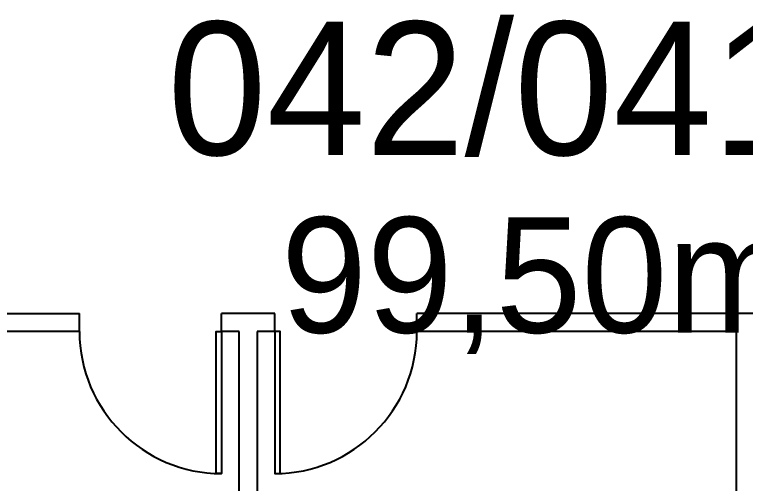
# Model space of a CAD drawing. Extents: x 741 to 1339, y 725 to 848.
# Drawn here: x 1103.648 to 1107.763, y 787.716 to 790.354 of the extents above; entities that cross this region are included whole.
import ezdxf

# ---------------------------------------------------------------- set-up
doc = ezdxf.new("R2010")
doc.units = 0
doc.header["$MEASUREMENT"] = 0
for name, color, linetype in [('5', 5, 'CONTINUOUS'), ('PAREDES', 7, 'CONTINUOUS'), ('Textos', 7, 'CONTINUOUS')]:
    doc.layers.add(name, color=color, linetype=linetype)
doc.styles.add('PADRAO MK', font='AVGARDN.TTF')

# ---------------------------------------------------------------- blocks, each defined once
blk = doc.blocks.new('Paredes internas')
at = {"layer": '5', "color": 1}
for p, q in [((1158.276, 503.8151), (1158.276, 503.9151)), ((1159.376, 503.9151), (1159.076, 503.9151)), ((1159.076, 503.8151), (1159.076, 503.9151)), ((1159.376, 503.8151), (1159.376, 503.9151)), ((1163.806, 503.9151), (1160.176, 503.9151)), ((1160.176, 503.8151), (1160.176, 503.9151)), ((1158.276, 503.8151), (1156.831, 503.8151)), ((1159.176, 503.8151), (1159.076, 503.8151)), ((1159.176, 500.4054), (1159.176, 503.8151)), ((1159.276, 503.8151), (1159.276, 500.4054)), ((1159.376, 503.8151), (1159.276, 503.8151)), ((1161.976, 503.8151), (1160.176, 503.8151)), ((1161.976, 500.4054), (1161.976, 503.8151))]:
    blk.add_line(p, q, dxfattribs=at)
blk.add_lwpolyline([(1156.831, 505.5158), (1156.831, 503.9151), (1158.276, 503.9151)], dxfattribs=at)
for points in [[(1159.076, 503.8151), (1159.076, 503.0151), (1159.046, 503.0151), (1159.046, 503.8151)], [(1159.376, 503.8151), (1159.376, 503.0151), (1159.406, 503.0151), (1159.406, 503.8151)]]:
    blk.add_lwpolyline(points, close=True, dxfattribs=at)
for centre, start, end in [((1159.076, 503.8151), 180, 270), ((1159.376, 503.8151), 270, 0)]:
    blk.add_arc(centre, 0.8, start, end, dxfattribs=at)

msp = doc.modelspace()

# ---------------------------------------------------------------- block references
at = {"layer": 'PAREDES', "color": 7, "lineweight": 0}
msp.add_blockref('Paredes internas', (-54.2627, 284.7565), dxfattribs=at)

# ---------------------------------------------------------------- texts
at = {"layer": 'Textos', "color": 2, "style": 'PADRAO MK'}
for s, height, p in [('042/041', 0.75, (1104.5091, 789.5645)), ('99,50m²', 0.65, (1105.1488, 788.5645))]:
    msp.add_text(s, height=height, dxfattribs=at).set_placement(p)

doc.saveas('drawing.dxf')
